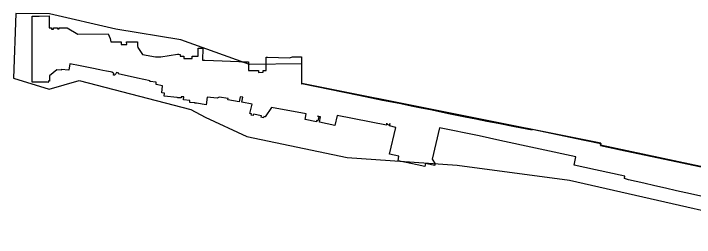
# Model space of a CAD drawing. Header units: metres. Extents: x -2743 to 126, y 13412 to 13916.
# Drawn here: x -2743 to -2257.4, y 13756.4 to 13916.1 of the extents above; entities that cross this region are included whole.
import ezdxf

# ---------------------------------------------------------------- set-up
doc = ezdxf.new("R2010")
doc.units = ezdxf.units.M
doc.layers.add('link-улица Берзарина_Граница работ$0$ГП_Граница проектирования', color=7, linetype='Continuous')
doc.layers.add('output[1-12]_brd$0$Граница заказа', color=7, linetype='Continuous')

msp = doc.modelspace()

# ---------------------------------------------------------------- linework, layer by layer
at = {"layer": 'link-улица Берзарина_Граница работ$0$ГП_Граница проектирования'}
for points in [[(-2250.63, 13785.32), (-2260.12, 13787.44), (-2270.15, 13789.68), (-2277.96, 13791.44), (-2285.75, 13793.24), (-2293.55, 13795.03), (-2304.53, 13797.38), (-2307.27, 13798.43), (-2306.95, 13800.01), (-2327.97, 13804.52), (-2343.09, 13807.89), (-2341.91, 13813.85), (-2396.12, 13825.59), (-2403.54, 13827.28), (-2410.96, 13828.96), (-2439.17, 13834.55), (-2444.37, 13812.3), (-2442.4, 13808.84), (-2442.59, 13807.96), (-2442.81, 13808.01), (-2442.85, 13807.8), (-2449.26, 13809.13), (-2449.71, 13807.04), (-2455.15, 13808.1), (-2468.8, 13811.04), (-2468.22, 13814.45), (-2474.78, 13815.77), (-2470.3, 13834.93), (-2475.01, 13836.03), (-2474.67, 13837.56), (-2474.89, 13836.58), (-2476.89, 13836.98), (-2476.69, 13837.96), (-2476.98, 13836.47), (-2512.21, 13843.5), (-2513.85, 13836.28), (-2524.93, 13838.58), (-2524.14, 13842.43), (-2526.23, 13842.88), (-2525.25, 13842.67), (-2525.89, 13839.56), (-2526.87, 13839.76), (-2527.04, 13838.94), (-2535.02, 13840.52), (-2534.4, 13844.64), (-2559.08, 13849.06), (-2563.48, 13842.5), (-2564.53, 13842.73), (-2564.74, 13841.75), (-2566.32, 13842.09), (-2566.11, 13843.07), (-2571.95, 13844.33), (-2572.17, 13843.36), (-2573.64, 13843.67), (-2573.42, 13844.65), (-2574.4, 13844.86), (-2572.95, 13851.55), (-2580.13, 13852.84), (-2579.4, 13856.49), (-2581.41, 13856.74), (-2582.17, 13853.19), (-2590.18, 13854.65), (-2590.02, 13855.4), (-2596.45, 13856.36), (-2597.92, 13855.7), (-2604.9, 13856.49), (-2605.71, 13851.05), (-2612.62, 13852.08), (-2613.76, 13852.16), (-2613.74, 13852.35), (-2617.4, 13852.72), (-2617.27, 13854), (-2621.86, 13854.48), (-2621.64, 13856.59), (-2623.4, 13856.74), (-2623.47, 13855.88), (-2625.85, 13856.1), (-2626.35, 13856.16), (-2635.5, 13857.25), (-2635.25, 13859.4), (-2637.15, 13859.62), (-2636.72, 13864.64), (-2641.36, 13865.56), (-2641.24, 13867.06), (-2645.74, 13867.53), (-2645.69, 13868.12), (-2654.51, 13869.93), (-2668.36, 13873.07), (-2668.05, 13873.68), (-2669.67, 13873.97), (-2670.04, 13873.14), (-2670.51, 13872.53), (-2670.99, 13872.21), (-2671.36, 13872.09), (-2671.72, 13872.12), (-2671.59, 13873.63), (-2672.48, 13873.71), (-2672.41, 13874.06), (-2672.39, 13874.18), (-2676.66, 13875.03), (-2679.41, 13875.58), (-2681.57, 13875.93), (-2687.2, 13877.1), (-2695.52, 13878.83), (-2702.86, 13880.36), (-2703.59, 13875.84), (-2708.96, 13876.21), (-2709.06, 13876.11), (-2709.09, 13875.75), (-2712.14, 13875.99), (-2717.28, 13871.71), (-2717.5, 13867.87), (-2718.28, 13867.92), (-2718.33, 13867.03), (-2719.31, 13867.08), (-2729.86, 13867.1), (-2729.8, 13907.91), (-2729.79, 13914.25), (-2724.75, 13914.24), (-2717.51, 13914.49), (-2717.51, 13905.93), (-2716.01, 13905.94), (-2716.01, 13904.94), (-2714.51, 13904.94), (-2714.51, 13905.94), (-2711.57, 13905.96), (-2711.57, 13905.11), (-2710.57, 13905.11), (-2710.57, 13905.96), (-2704.77, 13905.93), (-2697.21, 13901.47), (-2675.63, 13901.71), (-2674, 13898.36), (-2673.69, 13895.85), (-2672.72, 13895.97), (-2671.38, 13895.87), (-2670.77, 13895.93), (-2666.25, 13895.84), (-2666.24, 13894.05), (-2662.34, 13894.08), (-2662.35, 13895.85), (-2658.06, 13895.87), (-2654.59, 13895.87), (-2654.59, 13892.99), (-2654.27, 13891.9), (-2650.94, 13886.79), (-2641.72, 13885.22), (-2638, 13885.24), (-2626.16, 13887.02), (-2625.24, 13887.02)], [(-2625.24, 13887.02), (-2624.16, 13887.01), (-2624.17, 13885.69), (-2621.51, 13885.67), (-2621.52, 13884.09), (-2615.71, 13884.06), (-2615.7, 13885.64), (-2611.47, 13885.62), (-2611.46, 13891.53), (-2608.1, 13891.52), (-2608.18, 13882.97), (-2606.68, 13882.94), (-2594.3, 13882.31), (-2582.26, 13881.82), (-2580.26, 13881.7), (-2577.42, 13881.65), (-2575.37, 13881.61), (-2575.39, 13875.6), (-2568.35, 13875.56), (-2568.31, 13874.12), (-2565.09, 13874.2), (-2565.08, 13875.56), (-2562.74, 13875.57), (-2562.8, 13884.98), (-2561.8, 13884.99), (-2546.18, 13884.64), (-2544.16, 13885.15), (-2537.72, 13885.14), (-2537.74, 13866.04), (-2537.48, 13865.99), (-2537.38, 13866.1), (-2496.81, 13857.85), (-2479.85, 13854.44), (-2475.93, 13853.66), (-2472, 13852.87), (-2468.08, 13852.08), (-2459.55, 13850.36), (-2452.4, 13848.92), (-2444.55, 13847.35), (-2432.8, 13844.93), (-2421.04, 13842.54), (-2413.2, 13840.93), (-2405.37, 13839.32), (-2397.5, 13837.84), (-2385.72, 13835.58), (-2373.22, 13833.23), (-2373.14, 13833.62), (-2335.91, 13825.79), (-2324.17, 13823.4), (-2324.5, 13821.89), (-2310.24, 13818.98), (-2226.7, 13801.27)]]:
    msp.add_lwpolyline(points, dxfattribs=at)
at = {"layer": 'output[1-12]_brd$0$Граница заказа'}
msp.add_lwpolyline([(-2208.04, 13797.44), (-2324.43, 13822.23), (-2324.1, 13823.64), (-2537.44, 13866.19), (-2537.44, 13880.3), (-2574.84, 13879.77), (-2623.71, 13897.41), (-2670, 13904.97), (-2717.4, 13915.99), (-2741.42, 13916.07), (-2742.98, 13869.91), (-2717.71, 13862.09), (-2696.32, 13868.34), (-2616.57, 13847.65), (-2606.31, 13842.08), (-2576.73, 13828.4), (-2505.18, 13813.32), (-2426.69, 13807.86), (-2346.58, 13797.27), (-2166.6, 13756.43)], dxfattribs=at)

doc.saveas('drawing.dxf')
